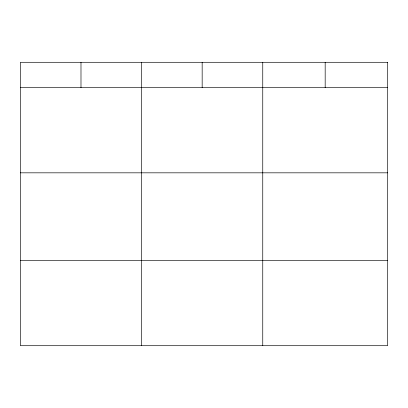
<?xml version="1.0" encoding="UTF-8"?>
<svg xmlns="http://www.w3.org/2000/svg" width="408" height="408" viewBox="0 0 408 408"><rect width="100%" height="100%" fill="white"/><g stroke="black" fill="none" stroke-linecap="round" stroke-linejoin="round"><path stroke-width="0.61" d="M20.4 87.684L387.6 87.684M20.4 172.829L387.6 172.829M20.4 260.554L387.6 260.554M325.176 62.297L325.176 87.684M262.752 62.297L262.752 345.704M202.164 62.297L202.164 87.684M141.576 62.297L141.576 345.704M80.988 62.297L80.988 87.684M387.6 62.297L20.4 62.297L20.4 345.704L387.6 345.704L387.6 62.297"/></g></svg>
